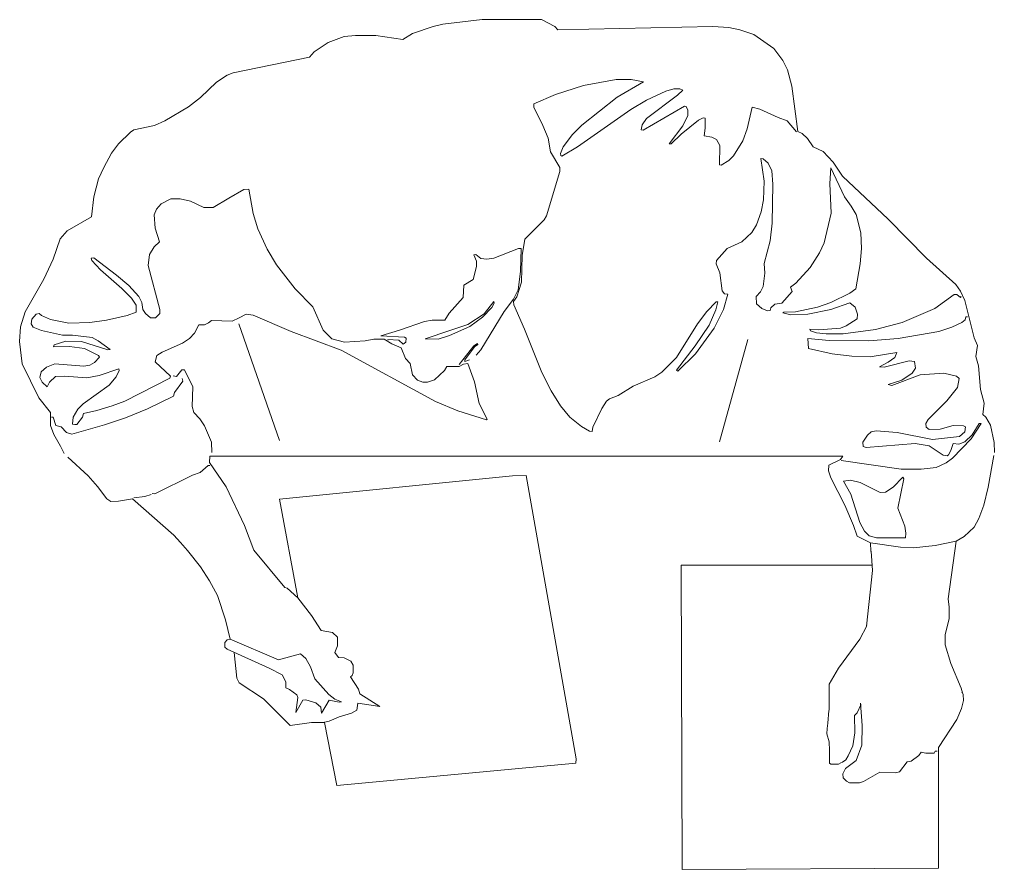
# Model space of a CAD drawing. Header units: metres. Extents: x 1905 to 1922.2, y 1773.7 to 1790.9.
# Drawn here: x 1906.3 to 1907.008, y 1775.83 to 1776.447 of the extents above; entities that cross this region are included whole.
import ezdxf

# ---------------------------------------------------------------- set-up
doc = ezdxf.new("R2010")
doc.units = ezdxf.units.M
doc.layers.add('People', color=140, linetype='Continuous', lineweight=0)
doc.layers.add('Vehicles', color=9, linetype='Continuous', lineweight=0)

# ---------------------------------------------------------------- blocks, each defined once
blk = doc.blocks.new('*B10')
at = {"layer": 'Vehicles', "linetype": 'ByBlock'}
for p, q in [((-82.65, 307.07), (-67.79, 312.17)), ((-67.79, 312.17), (-60.55, 313.83)), ((-60.55, 313.83), (-32.22, 317.28)), ((-32.22, 317.28), (10.98, 317.32)), ((10.98, 317.32), (20.76, 312.25)), ((20.76, 312.25), (22.8, 309.83)), ((22.8, 309.83), (135.49, 312.34)), ((135.49, 312.34), (146.92, 311.46)), ((-144.01, 300.67), (-132.2, 304.87)), ((-132.2, 304.87), (-124.06, 305.77)), ((-124.06, 305.77), (-109.33, 305.78)), ((-109.33, 305.78), (-89.76, 302.75)), ((-89.76, 302.75), (-82.65, 307.07)), ((146.92, 311.46), (154.93, 309.81)), ((154.93, 309.81), (165.1, 306.39)), ((165.1, 306.39), (179.59, 296.24)), ((-154.16, 293.8), (-144.01, 300.67)), ((-157.6, 289.99), (-154.16, 293.8)), ((179.59, 296.24), (186.33, 287.61)), ((-212.98, 278.5), (-157.6, 289.99)), ((186.33, 287.61), (189.51, 280.75)), ((-224.92, 271.76), (-217.29, 276.85)), ((-217.29, 276.85), (-212.98, 278.5)), ((189.51, 280.75), (192.82, 268.93)), ((-236.72, 260.7), (-224.92, 271.76)), ((21.18, 262.7), (41.51, 269.44)), ((41.51, 269.44), (65.26, 273.66)), ((65.26, 273.66), (76.19, 273.67)), ((85.08, 272.02), (66.03, 260.95)), ((76.19, 273.67), (85.08, 272.02)), ((5.44, 256.07), (21.18, 262.7)), ((87.26, 258.69), (101.23, 265.3)), ((109.74, 262.26), (87.27, 245.35)), ((101.23, 265.3), (107.19, 266.96)), ((107.19, 266.96), (111.38, 266.96)), ((113.54, 265.95), (109.74, 262.26)), ((111.38, 266.96), (113.54, 265.95)), ((192.82, 268.93), (197.17, 235.91)), ((-245.23, 253.96), (-236.72, 260.7)), ((5.32, 253.53), (5.44, 256.07)), ((66.03, 260.95), (40.26, 240.6)), ((75.95, 251.82), (87.26, 258.69)), ((-262.5, 243.78), (-245.23, 253.96)), ((11.93, 240.2), (5.32, 253.53)), ((37.1, 224.72), (75.95, 251.82)), ((84.73, 236.83), (114.83, 254.26)), ((114.83, 254.26), (116.1, 254)), ((116.1, 254), (117.12, 251.47)), ((117.12, 251.47), (117.12, 247.66)), ((160.32, 237.91), (163.87, 253.66)), ((163.87, 253.66), (169.46, 252.14)), ((169.46, 252.14), (182.93, 246.06)), ((-270.12, 240.34), (-262.5, 243.78)), ((84.09, 240.89), (83.46, 237.08)), ((87.27, 245.35), (84.09, 240.89)), ((112.3, 233.93), (125, 244.1)), ((117.12, 247.66), (113.7, 240.03)), ((125, 244.1), (128.3, 245.76)), ((128.3, 245.76), (129.83, 245.51)), ((129.83, 245.51), (129.83, 238.39)), ((182.93, 246.06), (189.29, 243.78)), ((189.29, 243.78), (196.16, 235.65)), ((-296.28, 226.98), (-287.52, 235.5)), ((-287.52, 235.5), (-284.98, 237.03)), ((-284.98, 237.03), (-270.12, 240.34)), ((15.87, 231.06), (11.93, 240.2)), ((33.53, 233.87), (26.68, 224.71)), ((40.26, 240.6), (33.53, 233.87)), ((83.46, 237.08), (84.73, 236.83)), ((113.7, 240.03), (103.8, 226.93)), ((105.07, 226.94), (112.3, 233.93)), ((129.83, 238.39), (129.2, 232.68)), ((157.16, 229.14), (160.32, 237.91)), ((197.17, 235.91), (200.35, 234.39)), ((200.35, 234.39), (204.16, 230.83)), ((-301.36, 220.25), (-296.28, 226.98)), ((17.53, 221.27), (15.87, 231.06)), ((103.8, 226.93), (105.07, 226.94)), ((129.2, 232.68), (134.66, 231.79)), ((134.66, 231.79), (138.1, 230.14)), ((138.1, 230.14), (140.39, 225.7)), ((150.43, 218.33), (157.16, 229.14)), ((204.16, 230.83), (208.36, 224.74)), ((-306.81, 209.82), (-301.36, 220.25)), ((24.41, 209.84), (17.53, 221.27)), ((26.68, 224.71), (24.78, 220.01)), ((24.78, 220.01), (25.03, 218.48)), ((25.79, 217.97), (37.1, 224.72)), ((140.39, 225.7), (140.28, 211.72)), ((208.36, 224.74), (215.61, 221.31)), ((215.61, 221.31), (222.85, 213.69)), ((25.03, 218.48), (25.79, 217.97)), ((141.55, 211.47), (147, 214.9)), ((147, 214.9), (150.43, 218.33)), ((172.03, 216.19), (170.25, 216.32)), ((170.25, 216.32), (172.56, 199.8)), ((175.59, 213.02), (172.03, 216.19)), ((178.14, 207.43), (175.59, 213.02)), ((222.85, 213.69), (229.6, 203.53)), ((-310.62, 201.56), (-306.81, 209.82)), ((14.65, 174.77), (24.41, 206.92)), ((24.41, 206.92), (24.41, 209.84)), ((140.28, 211.72), (141.55, 211.47)), ((178.91, 197.78), (178.14, 207.43)), ((221.08, 209.63), (220.45, 198.19)), ((231, 188.42), (221.08, 209.63)), ((-314.04, 188.47), (-310.62, 201.56)), ((172.56, 199.8), (172.18, 186.34)), ((229.6, 203.53), (262.65, 172.18)), ((-216.08, 187.41), (-205.29, 193.9)), ((-205.29, 193.9), (-201.47, 194.03)), ((-201.47, 194.03), (-198.41, 176.24)), ((178.55, 169.32), (178.91, 197.78)), ((220.45, 198.19), (221.36, 176.59)), ((-315.67, 173.98), (-314.04, 188.47)), ((-265.24, 183.43), (-258.26, 186.99)), ((-258.26, 186.99), (-251.52, 187)), ((-251.52, 187), (-243.9, 185.35)), ((-243.9, 185.35), (-234.11, 180.66)), ((-227.38, 180.67), (-216.08, 187.41)), ((172.18, 186.34), (170.54, 177.44)), ((235.84, 181.69), (231, 188.42)), ((-270.32, 175.3), (-268.67, 179.61)), ((-268.67, 179.61), (-265.24, 183.43)), ((-234.11, 180.66), (-227.38, 180.67)), ((170.54, 177.44), (167.12, 168.04)), ((239.53, 175.72), (235.84, 181.69)), ((-333.45, 163.81), (-315.67, 173.98)), ((-269.55, 165.64), (-270.32, 175.3)), ((-198.41, 176.24), (-194.97, 165.19)), ((-1.21, 157.73), (13, 171.72)), ((13, 171.72), (14.65, 174.77)), ((221.36, 176.59), (216.3, 154.99)), ((242.97, 162.26), (239.53, 175.72)), ((262.65, 172.18), (290.63, 143.88)), ((-338.53, 157.96), (-333.45, 163.81)), ((-266.49, 155.86), (-269.55, 165.64)), ((-194.97, 165.19), (-188.22, 150.46)), ((167.12, 168.04), (163.69, 162.57)), ((176.91, 156.61), (178.55, 169.32)), ((-343.6, 143.09), (-338.53, 157.96)), ((-270.3, 152.04), (-266.49, 155.86)), ((-3.1, 145.91), (-1.21, 157.73)), ((156.33, 155.83), (145.79, 150.99)), ((163.69, 162.57), (156.33, 155.83)), ((172.61, 140.09), (176.91, 156.61)), ((243.36, 150.82), (242.97, 162.26)), ((-273.73, 146.58), (-270.3, 152.04)), ((-188.22, 150.46), (-181.35, 139.03)), ((-23.56, 143.99), (-5.78, 150.87)), ((-5.78, 150.87), (-3.74, 150.99)), ((-3.74, 150.99), (-4.36, 134.1)), ((145.79, 150.99), (138.17, 142.09)), ((216.3, 154.99), (212.87, 147.75)), ((242.48, 139.77), (243.36, 150.82)), ((-350.32, 128.72), (-343.6, 143.09)), ((-316.03, 144), (-314.12, 144.25)), ((-315.65, 142.22), (-316.03, 144)), ((-309.29, 135.49), (-315.65, 142.22)), ((-314.12, 144.25), (-297.6, 131.44)), ((-274.61, 138.45), (-273.73, 146.58)), ((-38.05, 146.4), (-36.78, 146.52)), ((-36.14, 141.69), (-38.05, 146.4)), ((-36.78, 146.52), (-32.96, 143.6)), ((-36.13, 137.88), (-36.14, 141.69)), ((-32.96, 143.6), (-28.64, 143.22)), ((-28.64, 143.22), (-23.56, 143.99)), ((-3.47, 126.47), (-3.1, 145.91)), ((138.17, 142.09), (137.92, 139.68)), ((212.87, 147.75), (206.15, 137.2)), ((290.63, 143.88), (311.86, 124.83)), ((-293.65, 121.91), (-309.29, 135.49)), ((-266.07, 106.69), (-274.61, 138.45)), ((-181.35, 139.03), (-167.87, 121.64)), ((-38.67, 128.48), (-36.13, 137.88)), ((137.92, 139.68), (140.47, 133.33)), ((173.12, 132.98), (172.61, 140.09)), ((206.15, 137.2), (195.74, 125.75)), ((239.2, 121.6), (242.48, 139.77)), ((-363.9, 104.96), (-350.32, 128.72)), ((-297.6, 131.44), (-288.7, 123.95)), ((-45.4, 124.28), (-38.67, 128.48)), ((-4.36, 134.1), (-6.01, 120.88)), ((140.47, 133.33), (142.13, 120.25)), ((171.85, 123.19), (173.12, 132.98)), ((-286.78, 114.8), (-293.65, 121.91)), ((-288.7, 123.95), (-281.45, 116.08)), ((-167.87, 121.64), (-155.15, 108.56)), ((-45.9, 115.39), (-45.4, 124.28)), ((-6.01, 120.88), (-9.43, 114.14)), ((-6.89, 115.8), (-3.47, 126.47)), ((170.08, 119.38), (171.85, 123.19)), ((195.74, 125.75), (191.67, 122.83)), ((191.67, 122.83), (192.95, 119.78)), ((234.75, 118.42), (239.2, 121.6)), ((311.86, 124.83), (315.17, 120.01)), ((-283.47, 109.73), (-286.78, 114.8)), ((-281.45, 116.08), (-279.16, 111.76)), ((-56.05, 103.95), (-45.9, 115.39)), ((-9.43, 114.14), (-16.16, 105.25)), ((-9.43, 112.49), (-6.89, 115.8)), ((142.13, 120.25), (143.91, 118.09)), ((146.19, 117.71), (143.03, 106.65)), ((143.91, 118.09), (146.19, 117.71)), ((166.78, 115.95), (170.08, 119.38)), ((167.04, 110.74), (166.78, 115.95)), ((192.95, 119.78), (185.58, 111.13)), ((221.16, 111.67), (234.75, 118.42)), ((310.6, 117.59), (296.63, 107.42)), ((312.63, 117.59), (310.6, 117.59)), ((315.18, 115.31), (312.63, 117.59)), ((315.17, 120.01), (318.35, 113.15)), ((315.81, 116.07), (315.18, 115.31)), ((-283.47, 104.65), (-283.47, 109.73)), ((-279.16, 111.76), (-278.39, 106.68)), ((-278.39, 106.68), (-276.61, 103.76)), ((-266.19, 103.64), (-266.07, 106.69)), ((-155.15, 108.56), (-147.52, 91.54)), ((-25.05, 108.16), (-31.91, 101.04)), ((-30.77, 103.33), (-23.66, 112.48)), ((-23.41, 111.21), (-25.05, 108.16)), ((-23.66, 112.48), (-23.41, 111.21)), ((-9.05, 109.95), (-9.43, 112.49)), ((-1.28, 92.3), (-9.05, 109.95)), ((137.81, 112.24), (130.96, 105.24)), ((132.75, 95.21), (137.57, 106.27)), ((143.03, 106.65), (136.3, 93.05)), ((137.57, 106.27), (139.08, 112.24)), ((139.08, 112.24), (137.81, 112.24)), ((170.85, 107.31), (167.04, 110.74)), ((175.04, 105.66), (170.85, 107.31)), ((177.59, 107.83), (176.95, 105.79)), ((180.51, 110.37), (177.59, 107.83)), ((185.58, 111.13), (180.51, 110.37)), ((195.37, 104.79), (211.51, 108.23)), ((221.16, 106.59), (204.27, 103.14)), ((211.51, 108.23), (221.16, 111.67)), ((234.75, 111.43), (221.16, 106.59)), ((238.7, 108.38), (234.75, 111.43)), ((240.48, 103.3), (238.7, 108.38)), ((296.63, 107.42), (272.88, 97.23)), ((318.35, 113.15), (325.11, 86.09)), ((-367.32, 93.9), (-363.9, 104.96)), ((-359.69, 96.07), (-359.19, 99.5)), ((-359.19, 99.5), (-355.89, 103.31)), ((-355.89, 103.31), (-353.85, 103.57)), ((-353.85, 103.57), (-352.2, 102.3)), ((-352.2, 102.3), (-345.47, 99.25)), ((-345.47, 99.25), (-332.25, 96.72)), ((-304.81, 98.91), (-289.95, 102.35)), ((-289.95, 102.35), (-283.47, 104.65)), ((-276.61, 103.76), (-273.05, 100.58)), ((-273.05, 100.58), (-269.24, 100.59)), ((-269.24, 100.59), (-266.19, 103.64)), ((-208.64, 100.64), (-213.71, 98.09)), ((-203.55, 103.19), (-208.64, 100.64)), ((-198.47, 102.43), (-203.55, 103.19)), ((-170.89, 90.51), (-198.47, 102.43)), ((-59.1, 98.73), (-56.05, 103.95)), ((-42.58, 95.7), (-30.77, 103.33)), ((-31.91, 101.04), (-41.18, 94.17)), ((-16.16, 105.25), (-33.16, 77.28)), ((130.96, 105.24), (124.23, 96.09)), ((176.95, 105.79), (175.04, 105.66)), ((186.1, 104.15), (186.86, 104.78)), ((191.95, 102.75), (186.1, 104.15)), ((186.86, 104.78), (195.37, 104.79)), ((204.27, 103.14), (191.95, 102.75)), ((232.23, 94.66), (240.23, 99.74)), ((240.23, 99.74), (240.48, 103.3)), ((318.62, 99.05), (319, 101.33)), ((319, 101.33), (320.27, 101.34)), ((-368.07, 83.35), (-367.32, 93.9)), ((-358.17, 93.78), (-359.69, 96.07)), ((-352.19, 91.24), (-358.17, 93.78)), ((-332.25, 96.72), (-317, 97.25)), ((-317, 97.25), (-304.81, 98.91)), ((-237.85, 95.53), (-241.02, 89.43)), ((-233.66, 95.54), (-237.85, 95.53)), ((-230.74, 96.81), (-233.66, 95.54)), ((-228.58, 98.59), (-230.74, 96.81)), ((-213.71, 98.09), (-228.58, 98.59)), ((-179.39, 11.53), (-208.84, 96.12)), ((-92.12, 91.46), (-73.96, 97.83)), ((-73.96, 97.83), (-68.5, 98.73)), ((-68.5, 98.73), (-59.1, 98.73)), ((-41.18, 94.17), (-55.79, 87.68)), ((-55.53, 91.24), (-42.58, 95.7)), ((11.32, 60.8), (-1.28, 92.3)), ((124.23, 96.09), (109.01, 71.68)), ((122.6, 80.21), (132.75, 95.21)), ((136.3, 93.05), (122.73, 74.49)), ((206.19, 91.08), (205.93, 92.35)), ((205.93, 92.35), (212.29, 91.72)), ((212.29, 91.72), (228.03, 93)), ((228.03, 93), (232.23, 94.66)), ((253.45, 92.13), (230.07, 88.81)), ((272.88, 97.23), (253.45, 92.13)), ((299.57, 90.52), (308.97, 93.83)), ((308.97, 93.83), (316.08, 97.27)), ((316.08, 97.27), (318.62, 99.05)), ((-336.95, 87.83), (-352.19, 91.24)), ((-329.7, 87.83), (-336.95, 87.83)), ((-315.34, 86.19), (-329.7, 87.83)), ((-311.02, 83.78), (-315.34, 86.19)), ((-244.7, 85.62), (-249.79, 82.18)), ((-241.02, 89.43), (-244.7, 85.62)), ((-134.55, 77.07), (-170.89, 90.51)), ((-147.52, 91.54), (-141.16, 85.19)), ((-141.16, 85.19), (-132.01, 82.92)), ((-117.15, 83.82), (-110.79, 85.09)), ((-110.79, 85.09), (-103.17, 85.1)), ((-105.72, 87.38), (-92.12, 91.46)), ((-88.56, 86.51), (-105.72, 87.38)), ((-103.17, 85.1), (-97.71, 81.68)), ((-87.29, 85.75), (-88.56, 86.51)), ((-87.54, 82.83), (-87.29, 85.75)), ((-73.57, 85.38), (-55.53, 91.24)), ((-64.17, 85.13), (-73.57, 85.38)), ((-55.79, 87.68), (-64.17, 85.13)), ((204.93, 78.37), (204.41, 85.48)), ((204.41, 85.48), (219.91, 84.1)), ((210.63, 89.56), (206.19, 91.08)), ((217.75, 88.8), (210.63, 89.56)), ((230.07, 88.81), (217.75, 88.8)), ((248.75, 83.75), (269.97, 85.41)), ((269.97, 85.41), (299.57, 90.52)), ((325.11, 86.09), (327.66, 80.51)), ((-366.02, 67.22), (-368.07, 83.35)), ((-343.29, 79.56), (-342.91, 80.84)), ((-331.85, 79.83), (-343.29, 79.56)), ((-342.91, 80.84), (-334.4, 83.64)), ((-334.4, 83.64), (-322.97, 83.27)), ((-320.8, 78.18), (-331.85, 79.83)), ((-322.97, 83.27), (-303.9, 77.31)), ((-310.63, 73.11), (-320.8, 78.18)), ((-302.25, 77.56), (-311.02, 83.78)), ((-249.79, 82.18), (-264.52, 75.69)), ((-132.01, 82.92), (-117.15, 83.82)), ((-100.25, 84.21), (-100.63, 84.85)), ((-100.63, 84.85), (-92.62, 84.22)), ((-97.71, 81.68), (-90.84, 78.76)), ((-92.62, 84.22), (-89.58, 81.3)), ((-90.84, 78.76), (-87.79, 70.88)), ((-89.58, 81.3), (-87.54, 82.83)), ((-38.24, 80.2), (-48.78, 66.73)), ((-44.59, 70.03), (-37.73, 79.44)), ((-35.45, 81.98), (-38.24, 80.2)), ((-37.73, 79.44), (-35.2, 81.09)), ((-35.2, 81.09), (-35.45, 81.98)), ((109.02, 62.41), (122.6, 80.21)), ((140.28, 10.38), (160.76, 84.74)), ((222.08, 74.32), (204.93, 78.37)), ((219.91, 84.1), (248.75, 83.75)), ((327.66, 80.51), (326.39, 72.5)), ((-313.68, 68.02), (-309.87, 71.97)), ((-309.87, 71.97), (-310.63, 73.11)), ((-303.9, 77.31), (-302.25, 77.56)), ((-268.32, 73.15), (-269.47, 68.57)), ((-264.52, 75.69), (-268.32, 73.15)), ((-65.91, 39.78), (-134.55, 77.07)), ((-87.79, 70.88), (-84.35, 67.46)), ((-33.16, 77.28), (-36.46, 73.47)), ((109.01, 71.68), (98.47, 61.13)), ((122.73, 74.49), (110.04, 61.77)), ((236.44, 72.68), (222.08, 74.32)), ((249.65, 72.31), (236.44, 72.68)), ((269.09, 75.38), (249.65, 72.31)), ((262.74, 68.38), (267.44, 71.82)), ((267.44, 71.82), (269.09, 75.38)), ((326.39, 72.5), (328.18, 65.77)), ((-354.06, 42.33), (-366.02, 67.22)), ((-352.42, 61.39), (-348.36, 64.7)), ((-348.36, 64.7), (-342.39, 67.12)), ((-342.39, 67.12), (-321.3, 65.48)), ((-321.3, 65.48), (-316.98, 66.25)), ((-316.98, 66.25), (-313.68, 68.02)), ((-269.47, 68.57), (-258.4, 58.04)), ((-84.35, 67.46), (-82.69, 59.07)), ((-59.57, 62.27), (-57.8, 65.06)), ((-57.8, 65.06), (-48.9, 65.2)), ((-48.9, 65.2), (-45.6, 66.98)), ((-45.6, 66.98), (-42.55, 67.37)), ((-41.41, 70.03), (-44.72, 68.76)), ((-44.72, 68.76), (-44.59, 70.03)), ((-42.55, 67.37), (-37.71, 54.03)), ((256.39, 64.82), (262.74, 68.38)), ((259.82, 64.7), (256.39, 64.82)), ((277.99, 69.29), (259.82, 64.7)), ((281.8, 68.91), (277.99, 69.29)), ((280.16, 60.39), (282.44, 63.95)), ((282.44, 63.95), (281.8, 68.91)), ((328.18, 65.77), (329.84, 48.36)), ((-353.31, 57.07), (-352.42, 61.39)), ((-351.53, 53.77), (-353.31, 57.07)), ((-342, 57.84), (-346.19, 53.77)), ((-335.27, 58.23), (-342, 57.84)), ((-319.13, 56.97), (-335.27, 58.23)), ((-310.24, 58.63), (-319.13, 56.97)), ((-295.89, 63.47), (-310.24, 58.63)), ((-302.87, 51.65), (-297.79, 57.62)), ((-297.79, 57.62), (-295.63, 62.2)), ((-295.63, 62.2), (-295.89, 63.47)), ((-258.79, 56.77), (-291.55, 40.09)), ((-258.4, 58.04), (-258.79, 56.77)), ((-253.96, 57.91), (-256.5, 58.29)), ((-250.15, 62.74), (-253.96, 57.91)), ((-248.37, 62.74), (-250.15, 62.74)), ((-242.26, 50.42), (-248.37, 62.74)), ((-82.69, 59.07), (-79.01, 55.27)), ((-66.68, 55.53), (-59.57, 62.27)), ((17.93, 47.47), (11.32, 60.8)), ((93.39, 57.7), (77.64, 50.95)), ((98.47, 61.13), (93.39, 57.7)), ((110.04, 61.77), (109.02, 62.41)), ((286, 59.13), (265.3, 51.49)), ((272.54, 55.31), (280.16, 60.39)), ((303.02, 60.41), (286, 59.13)), ((312.3, 58.13), (303.02, 60.41)), ((314.21, 56.36), (312.3, 58.13)), ((-347.97, 50.34), (-351.53, 53.77)), ((-346.19, 53.77), (-347.97, 50.34)), ((-321.91, 38.04), (-302.87, 51.65)), ((-255.47, 46.22), (-249.51, 54.61)), ((-249.51, 54.61), (-249.89, 56.39)), ((-242.76, 36.07), (-242.26, 50.42)), ((-79.01, 55.27), (-75.19, 53.74)), ((-75.19, 53.74), (-71.76, 53.75)), ((-71.76, 53.75), (-66.68, 55.53)), ((-37.71, 54.03), (-34.4, 38.28)), ((77.64, 50.95), (66.73, 44.21)), ((262.75, 51.99), (272.54, 55.31)), ((265.3, 51.49), (262.75, 51.99)), ((305.33, 40.34), (312.94, 50)), ((312.94, 50), (314.21, 56.36)), ((-275.03, 34.52), (-256.23, 43.68)), ((-256.23, 43.68), (-255.47, 46.22)), ((24.8, 36.67), (17.93, 47.47)), ((66.73, 44.21), (60.37, 41.66)), ((329.84, 48.36), (332.39, 38.59)), ((-345.66, 31.66), (-354.06, 42.33)), ((-325.72, 34.22), (-321.91, 38.04)), ((-300.69, 36.66), (-311.87, 33.22)), ((-291.55, 40.09), (-300.69, 36.66)), ((-241.48, 31.75), (-242.76, 36.07)), ((-49.77, 33.06), (-65.91, 39.78)), ((-34.4, 38.28), (-28.42, 26.85)), ((31.54, 28.42), (24.8, 36.67)), ((58.21, 39.88), (54.79, 34.67)), ((60.37, 41.66), (58.21, 39.88)), ((291.75, 26.74), (305.33, 40.34)), ((332.39, 38.59), (331.51, 30.2)), ((-345.66, 22.39), (-345.66, 31.66)), ((-344.9, 28.36), (-343.63, 28.36)), ((-343.63, 28.36), (-341.59, 22.39)), ((-329.65, 23.29), (-329.15, 28.38)), ((-329.15, 28.38), (-325.72, 34.22)), ((-322.29, 28.38), (-326.35, 23.04)), ((-321.52, 30.92), (-322.29, 28.38)), ((-311.87, 33.22), (-321.52, 30.92)), ((-291.16, 27.77), (-275.03, 34.52)), ((-237.16, 27.18), (-241.48, 31.75)), ((-29.05, 26.47), (-49.77, 33.06)), ((40.06, 21.7), (31.54, 28.42)), ((54.79, 34.67), (48.19, 21.07)), ((331.51, 30.2), (333.67, 28.42)), ((333.67, 28.42), (337.1, 22.58)), ((-343.11, 15.66), (-345.66, 22.39)), ((-341.59, 22.39), (-337.78, 21.38)), ((-337.78, 21.38), (-333.96, 17.19)), ((-330.15, 15.92), (-306.4, 22.68)), ((-328, 23.04), (-329.65, 23.29)), ((-326.35, 23.04), (-328, 23.04)), ((-306.4, 22.68), (-291.16, 27.77)), ((-233.85, 22.1), (-237.16, 27.18)), ((-228.76, 10.17), (-233.85, 22.1)), ((-28.42, 26.85), (-29.05, 26.47)), ((45.91, 18.27), (40.06, 21.7)), ((290.1, 23.81), (291.75, 26.74)), ((290.35, 21.02), (290.1, 23.81)), ((309.79, 22.3), (300.52, 19.75)), ((317.41, 22.05), (309.79, 22.3)), ((318.81, 21.29), (317.41, 22.05)), ((318.31, 17.73), (318.81, 21.29)), ((322.88, 12.66), (330.12, 23.84)), ((328.85, 23.84), (323.77, 15.58)), ((330.12, 23.84), (328.85, 23.84)), ((337.1, 22.58), (339.65, 9.88)), ((-338.27, 7.27), (-343.11, 15.66)), ((-333.96, 17.19), (-330.15, 15.92)), ((47.69, 18.02), (45.91, 18.27)), ((48.19, 21.07), (47.69, 18.02)), ((244.37, 10.18), (247.67, 15.27)), ((247.67, 15.27), (250.46, 17.68)), ((250.46, 17.68), (253.89, 18.45)), ((253.89, 18.45), (269.14, 17.19)), ((269.14, 17.19), (294.93, 12.12)), ((292.39, 19.37), (290.35, 21.02)), ((300.52, 19.75), (292.39, 19.37)), ((294.93, 12.12), (314.5, 14.3)), ((314.5, 14.3), (318.31, 17.73)), ((323.77, 15.58), (318.31, 10.49)), ((-335.6, 2.07), (-338.27, 7.27)), ((-228.5, 2.67), (-228.76, 10.17)), ((244.63, 7), (244.37, 10.18)), ((282.23, 9.19), (246.66, 6.24)), ((292.4, 7.55), (282.23, 9.19)), ((302.57, 0.7), (292.4, 7.55)), ((309.8, 9.34), (308.15, 4.14)), ((309.43, -1.33), (322.88, 12.66)), ((314, 8.84), (309.8, 9.34)), ((318.31, 10.49), (314, 8.84)), ((339.65, 9.88), (339.92, 2.64)), ((-229.77, 0), (229.77, 0)), ((229.77, 0), (228.11, -2.29)), ((246.66, 6.24), (244.63, 7)), ((305.62, 0.32), (302.57, 0.7)), ((306.63, 0.95), (305.62, 0.32)), ((308.15, 4.14), (306.63, 0.95)), ((335.36, -22.4), (339.41, 0.48)), ((-333.06, -0.6), (-318.19, -14.18)), ((-236.87, -11.95), (-231.03, -6.74)), ((-231.03, -6.74), (-229.76, -6.73)), ((-230.02, -4.58), (-229.77, 0)), ((-218.06, -22.35), (-230.02, -4.58)), ((219.61, -6.48), (219.36, -10.55)), ((228.11, -2.29), (219.61, -6.48)), ((228.5, -3.18), (272.08, -9.49)), ((297.49, -8.2), (304.73, -4.76)), ((304.73, -4.76), (309.43, -1.33)), ((-269.89, -27.22), (-242.46, -13.74)), ((-242.46, -13.74), (-236.87, -11.95)), ((-0.18, -13.91), (-9.96, -14.3)), ((36.2, -219.95), (-0.18, -13.91)), ((219.36, -10.55), (221.01, -15.63)), ((272.08, -9.49), (286.57, -9.48)), ((286.57, -9.48), (297.49, -8.2)), ((-318.19, -14.18), (-311.44, -22.05)), ((-9.96, -14.3), (-179.18, -31.21)), ((221.01, -15.63), (231.19, -35.56)), ((230.16, -18.16), (235.24, -17.53)), ((235.51, -27.56), (230.16, -18.16)), ((235.24, -17.53), (242.49, -19.17)), ((242.49, -19.17), (256.85, -26.4)), ((266.25, -22.58), (273.36, -15.21)), ((273.99, -16.48), (269.82, -37.69)), ((273.36, -15.21), (273.99, -16.48)), ((-311.44, -22.05), (-304.7, -31.06)), ((-277.13, -29.38), (-272.43, -27.86)), ((-271.67, -27.1), (-269.89, -27.22)), ((-204.57, -50.29), (-218.06, -22.35)), ((242.13, -48.26), (235.51, -27.56)), ((256.85, -26.4), (260.66, -26.02)), ((260.66, -26.02), (266.25, -22.58)), ((332.07, -35.48), (335.36, -22.4)), ((-304.7, -31.06), (-301.65, -32.84)), ((-301.65, -32.84), (-296.19, -32.58)), ((-296.19, -32.58), (-286.03, -31.04)), ((-286.03, -31.04), (-255.89, -57.32)), ((-285.14, -30.28), (-277.13, -29.38)), ((-179.18, -31.21), (-165.9, -102.85)), ((231.19, -35.56), (237.43, -50.42)), ((269.82, -37.69), (274.91, -50.78)), ((328.65, -45.27), (332.07, -35.48)), ((245.44, -54.36), (242.13, -48.26)), ((325.23, -51.62), (328.65, -45.27)), ((-197.95, -68.32), (-204.57, -50.29)), ((237.43, -50.42), (240.11, -58.05)), ((248.87, -57.78), (245.44, -54.36)), ((274.91, -50.78), (275.42, -55.86)), ((275.42, -55.86), (275.3, -59.29)), ((317.86, -58.36), (325.23, -51.62)), ((-255.89, -57.32), (-251.11, -62.65)), ((-245.98, -68.62), (-251.11, -62.65)), ((240.11, -58.05), (249.77, -62.86)), ((254.34, -59.43), (248.87, -57.78)), ((249.77, -62.86), (271.75, -66.15)), ((249.77, -62.86), (250.22, -69.17)), ((275.3, -59.29), (254.34, -59.43)), ((296.78, -64.86), (312.14, -61.8)), ((306.21, -103.73), (312.14, -61.8)), ((312.14, -61.8), (317.86, -58.36)), ((-236.69, -80.43), (-245.98, -68.62)), ((-175.44, -95.36), (-197.95, -68.32)), ((251.36, -83.15), (250.28, -68.96)), ((271.75, -66.15), (281.02, -66.65)), ((281.02, -66.65), (296.78, -64.86)), ((-230.07, -90.59), (-236.69, -80.43)), ((112.44, -79.24), (250.54, -79.13)), ((113.13, -300.31), (112.44, -79.24)), ((247.05, -123.42), (251.43, -82.94)), ((-224.35, -101.13), (-230.07, -90.59)), ((-173.79, -96), (-175.44, -95.36)), ((-165.9, -102.85), (-173.79, -96)), ((-218.49, -118.91), (-224.35, -101.13)), ((-155.98, -115.68), (-165.9, -102.85)), ((307.1, -109.57), (306.21, -103.73)), ((307.11, -118.09), (307.1, -109.57)), ((-215.17, -132.88), (-218.49, -118.91)), ((-149.11, -126.72), (-155.98, -115.68)), ((304.2, -129.52), (307.11, -118.09)), ((-140.73, -127.99), (-149.11, -126.72)), ((242.07, -133), (247.15, -123.22)), ((-218.85, -135.42), (-217.21, -133.39)), ((-217.21, -133.39), (-215.17, -132.88)), ((-215.17, -132.88), (-180.09, -147.84)), ((-137.17, -131.54), (-140.73, -127.99)), ((-137.16, -137.9), (-137.17, -131.54)), ((226.72, -154.11), (242.07, -133)), ((304.21, -137.14), (304.2, -129.52)), ((-218.85, -138.85), (-218.85, -135.42)), ((-217.33, -140.25), (-218.85, -138.85)), ((-186.82, -153.94), (-217.33, -140.25)), ((-139.19, -142.6), (-137.16, -137.9)), ((308.15, -150.73), (304.21, -137.14)), ((-212.2, -142.55), (-210.32, -161.33)), ((-180.09, -147.84), (-163.96, -143.63)), ((-163.96, -143.63), (-160.15, -147.06)), ((-160.15, -147.06), (-156.71, -153.16)), ((-136.39, -146.15), (-139.19, -142.6)), ((-132.2, -146.53), (-136.39, -146.15)), ((-127.37, -148.94), (-132.2, -146.53)), ((-177.29, -158.77), (-186.82, -153.94)), ((-156.71, -153.16), (-153.66, -161.67)), ((-125.72, -151.86), (-127.37, -148.94)), ((-125.71, -157.45), (-125.72, -151.86)), ((219.87, -165.55), (226.72, -154.11)), ((308.15, -150.73), (315.79, -168.52)), ((-210.32, -161.33), (-208.67, -164.64)), ((-174.75, -163.84), (-177.29, -158.77)), ((-153.66, -161.67), (-143.48, -173.09)), ((-127.61, -160.37), (-126.47, -159.23)), ((-121.89, -169.26), (-127.61, -160.37)), ((-126.47, -159.23), (-125.71, -157.45)), ((-208.67, -164.64), (-191, -176.31)), ((-174.62, -168.42), (-174.75, -163.84)), ((-171.95, -169.43), (-174.62, -168.42)), ((-166.73, -173.49), (-171.95, -169.43)), ((-121, -172.69), (-121.89, -169.26)), ((219.76, -184.6), (219.87, -165.55)), ((315.79, -168.52), (316.69, -171.82)), ((-191, -176.31), (-171.54, -195.73)), ((-167.36, -186.2), (-165.84, -175.27)), ((-165.84, -175.27), (-166.73, -173.49)), ((-143.48, -173.09), (-139.03, -176.52)), ((-139.03, -176.52), (-134.33, -178.55)), ((-106.38, -181.96), (-121, -172.69)), ((316.69, -171.82), (316.31, -171.56)), ((316.69, -171.82), (317.07, -173.09)), ((317.07, -173.09), (317.33, -177.41)), ((-162.28, -177.3), (-167.36, -186.2)), ((-160.12, -177.05), (-162.28, -177.3)), ((-152.88, -179.2), (-160.12, -177.05)), ((-149.32, -182.37), (-152.88, -179.2)), ((-148.68, -186.69), (-149.32, -182.37)), ((-143.22, -177.29), (-148.68, -186.69)), ((-135.98, -178.81), (-143.22, -177.29)), ((-134.33, -178.55), (-135.98, -178.81)), ((-123.15, -184.51), (-122.39, -179.43)), ((-122.39, -179.43), (-106.38, -181.96)), ((242.75, -180.77), (240.21, -186.37)), ((243.91, -195.64), (242.62, -179.5)), ((242.62, -179.5), (242.75, -180.77)), ((316.06, -183.25), (312.64, -191.39)), ((317.33, -177.41), (316.06, -183.25)), ((-143.21, -192.53), (-135.97, -189.35)), ((-135.97, -189.35), (-127.08, -186.8)), ((-127.08, -186.8), (-123.15, -184.51)), ((218.88, -194.01), (219.6, -184.79)), ((240.21, -186.37), (238.31, -188.4)), ((238.31, -188.4), (238.58, -201.11)), ((-171.54, -195.73), (-155.92, -193.56)), ((-155.92, -193.56), (-146.52, -193.43)), ((-146.68, -193.3), (-143.21, -192.53)), ((-146.52, -193.43), (-137.58, -239.15)), ((218.25, -201.63), (218.5, -197.82)), ((218.5, -197.82), (218.88, -194.01)), ((243.54, -209.99), (243.91, -195.64)), ((243.91, -195.64), (243.54, -209.99)), ((312.64, -191.39), (299.18, -211.73)), ((219.78, -207.47), (218.25, -201.63)), ((238.58, -201.11), (236.93, -210.51)), ((220.16, -213.83), (219.78, -207.47)), ((236.93, -210.51), (233.64, -217.75)), ((243.54, -209.99), (239.48, -221.05)), ((299.18, -211.73), (299.26, -299.39)), ((220.17, -222.97), (220.16, -213.83)), ((233.64, -217.75), (231.86, -220.68)), ((284.96, -217.58), (279.5, -221.65)), ((286.74, -215.04), (284.96, -217.58)), ((290.04, -215.67), (286.74, -215.04)), ((296.01, -215.67), (290.04, -215.67)), ((296.9, -214.4), (296.01, -215.67)), ((298.17, -214.27), (296.9, -214.4)), ((-137.58, -239.15), (35.95, -223.13)), ((35.95, -223.13), (36.2, -219.95)), ((221.06, -223.74), (220.17, -222.97)), ((226.53, -223.73), (221.06, -223.74)), ((228.3, -222.71), (226.53, -223.73)), ((229.44, -222.33), (228.3, -222.71)), ((231.86, -220.68), (229.44, -222.33)), ((231.61, -227.03), (239.48, -221.05)), ((276.58, -222.04), (270.99, -229.29)), ((279.5, -221.65), (276.58, -222.04)), ((229.71, -230.84), (231.61, -227.03)), ((229.96, -233.76), (229.71, -230.84)), ((256.64, -229.68), (244.83, -236.42)), ((268.08, -230.05), (256.64, -229.68)), ((270.99, -229.29), (268.08, -230.05)), ((232.38, -236.05), (229.96, -233.76)), ((234.67, -237.32), (232.38, -236.05)), ((241.78, -237.31), (234.67, -237.32)), ((244.83, -236.42), (241.78, -237.31)), ((299.26, -299.39), (113.13, -300.31))]:
    blk.add_line(p, q, dxfattribs=at)
blk = doc.blocks.new('LANDSCAP0149')
at = {"color": 0, "linetype": 'ByBlock'}
blk.add_blockref('*B10', (0, 0), dxfattribs=at)

msp = doc.modelspace()

# ---------------------------------------------------------------- block references
at = {"layer": 'People', "xscale": 0.001, "yscale": 0.001, "zscale": 0.001}
msp.add_blockref('LANDSCAP0149', (1906.66825, 1776.12986), dxfattribs=at)

doc.saveas('drawing.dxf')
